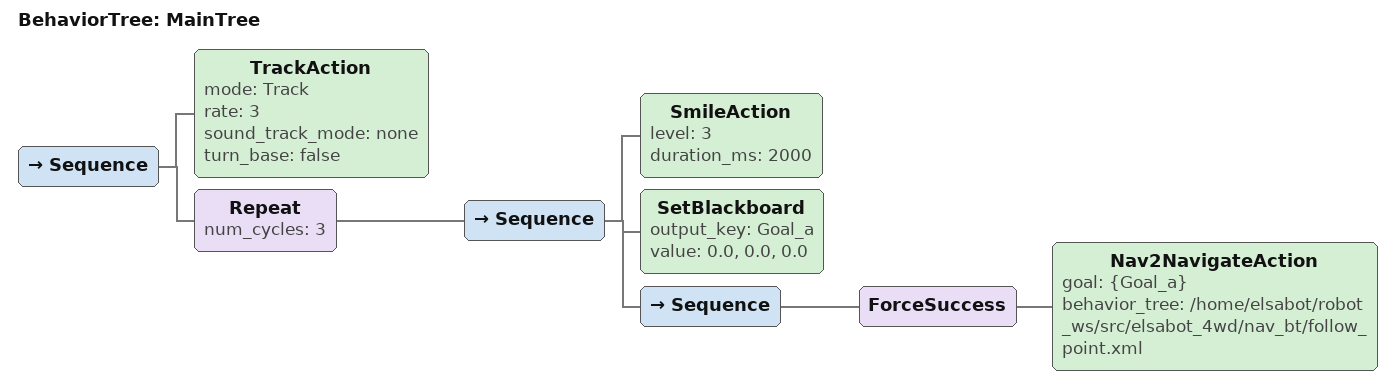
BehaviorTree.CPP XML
<root BTCPP_format="4" main_tree_to_execute = "MainTree">
    <BehaviorTree ID="MainTree">
        <Sequence>
	      <TrackAction mode="Track" rate="3" sound_track_mode="none" turn_base="false"/>
	        <Repeat num_cycles="3">
	            <Sequence>
	                <SmileAction level="3" duration_ms="2000" />
	                <SetBlackboard output_key="Goal_a" value="0.0, 0.0, 0.0" />
	                <Sequence>
	                	<ForceSuccess>
	                    	<Nav2NavigateAction goal="{Goal_a}" behavior_tree="/home/elsabot/robot_ws/src/elsabot_4wd/nav_bt/follow_point.xml" />
                   		</ForceSuccess>
	               </Sequence>
	            </Sequence>
	        </Repeat>
        </Sequence>
    </BehaviorTree>
</root>
